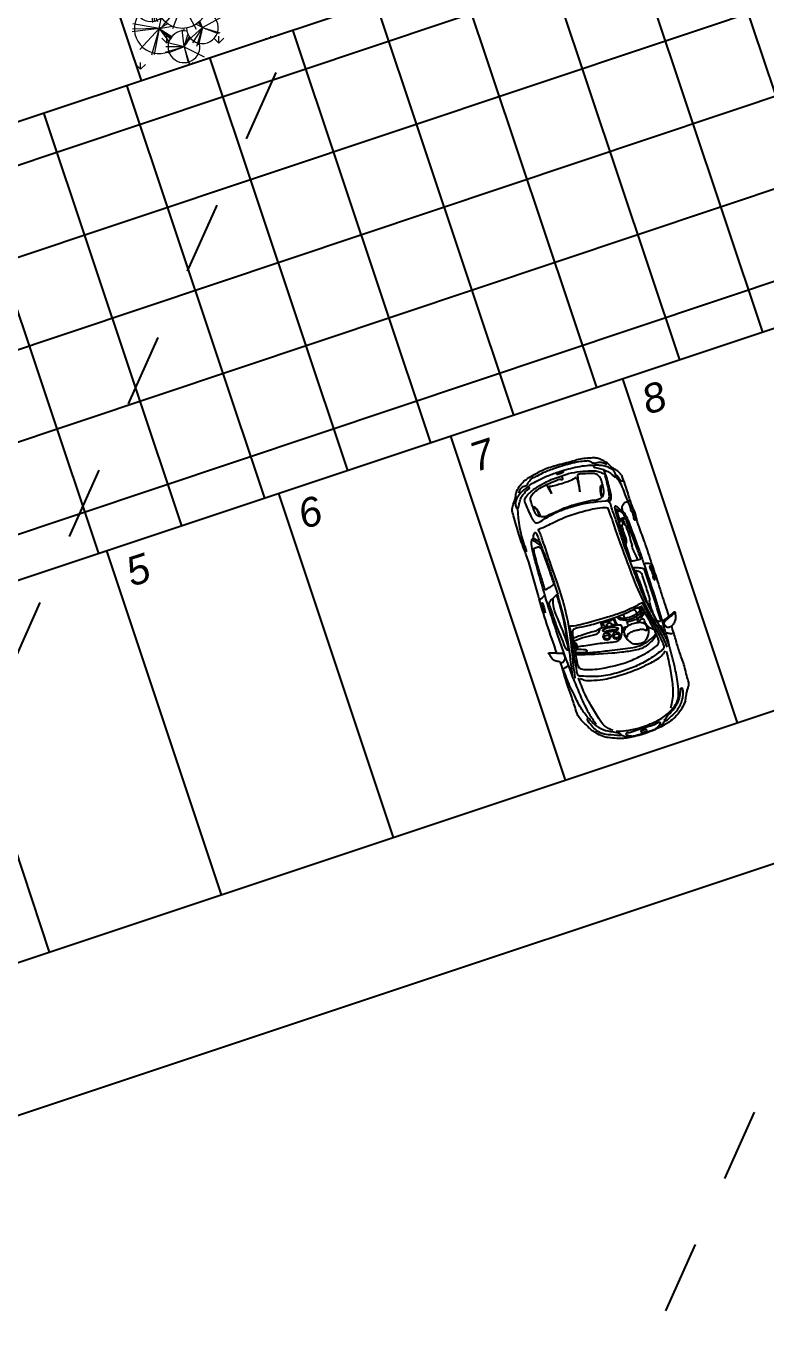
# Model space of a CAD drawing. Header units: millimetres. Extents: x 525387 to 527545, y 2235066 to 2235448.
# Drawn here: x 525578.1 to 525588.3, y 2235226.58 to 2235244.6 of the extents above; entities that cross this region are included whole.
import ezdxf

# ---------------------------------------------------------------- set-up
doc = ezdxf.new("R2010")
doc.units = ezdxf.units.MM
doc.linetypes.add('JIS_02_1.0', pattern=[2, 1, -1])
for name, color, linetype in [('auxiliar', 6, 'Continuous'), ('EJES', 1, 'Continuous'), ('muebles', 2, 'Continuous'), ('pie de plano', 7, 'Continuous'), ('PISOS', 7, 'Continuous')]:
    doc.layers.add(name, color=color, linetype=linetype)
doc.layers.add('jardin', color=72, linetype='Continuous', lineweight=5)
doc.styles.add('ARIAL', font='ariali.ttf')

# ---------------------------------------------------------------- blocks, each defined once
blk = doc.blocks.new('Arbo-p12')
at = {"color": 0, "linetype": 'ByBlock', "lineweight": 0}
for p, q in [((-0.099, 0.183), (-0.136, 0.494)), ((-0.099, 0.183), (-0.107, 0.489)), ((-0.099, 0.183), (-0.046, 0.487)), ((0.165, 0.278), (0.101, 0.528)), ((0.165, 0.278), (0.273, 0.459)), ((-0.099, 0.183), (-0.34, 0.405)), ((0.165, 0.278), (0.277, 0.438)), ((-0.099, 0.183), (-0.404, 0.271)), ((-0.099, 0.183), (-0.398, 0.239)), ((-0.099, 0.183), (-0.249, 0.072)), ((-0.099, 0.183), (-0.218, 0.058)), ((-0.099, 0.183), (-0.203, 0.049)), ((-0.099, 0.183), (-0.19, 0.039)), ((-0.099, 0.183), (0.034, 0.159)), ((-0.099, 0.183), (-0.072, 0.032)), ((-0.099, 0.183), (-0.042, 0.086)), ((0.165, 0.278), (-0.029, 0.259)), ((0.165, 0.278), (-0.023, 0.235)), ((0.165, 0.278), (-0.016, 0.202)), ((0.165, 0.278), (0.075, 0.181)), ((0.191, -0.081), (0.158, 0.226)), ((0.165, 0.278), (0.203, 0.206)), ((0.165, 0.278), (0.233, 0.203)), ((0.165, 0.278), (0.357, 0.157)), ((0.165, 0.278), (0.344, 0.185)), ((0.191, -0.081), (0.189, 0.218)), ((0.191, -0.081), (0.272, 0.215)), ((0.191, -0.081), (0.219, 0.213)), ((-0.307, -0.102), (-0.381, 0.085)), ((-0.307, -0.102), (-0.373, 0.116)), ((-0.307, -0.102), (-0.31, 0.107)), ((-0.307, -0.102), (-0.258, 0.101)), ((0.191, -0.081), (-0.1, 0.03)), ((0.191, -0.081), (-0.066, 0.146)), ((0.191, -0.081), (0.46, 0.06)), ((0.191, -0.081), (0.485, 0.038)), ((-0.307, -0.102), (-0.507, -0.167)), ((-0.307, -0.102), (-0.497, -0.149)), ((-0.307, -0.102), (-0.423, -0.333)), ((-0.307, -0.102), (-0.112, -0.081)), ((-0.307, -0.102), (-0.168, -0.147)), ((-0.307, -0.102), (-0.193, -0.162)), ((-0.307, -0.102), (-0.207, -0.173)), ((0.191, -0.081), (-0.105, -0.242)), ((0.191, -0.081), (0.338, -0.353)), ((0.191, -0.081), (0.388, -0.317)), ((0.191, -0.081), (0.413, -0.303)), ((0.191, -0.081), (0.518, -0.106)), ((-0.087, -0.312), (-0.304, -0.244)), ((-0.087, -0.312), (-0.284, -0.268)), ((-0.087, -0.312), (-0.262, -0.198)), ((-0.087, -0.312), (-0.228, -0.157)), ((-0.087, -0.312), (-0.049, -0.239)), ((-0.087, -0.312), (-0.029, -0.266)), ((-0.087, -0.312), (-0.02, -0.276)), ((-0.087, -0.312), (-0.013, -0.284)), ((-0.087, -0.312), (-0.154, -0.495)), ((-0.087, -0.312), (-0.145, -0.514)), ((-0.087, -0.312), (0.039, -0.536))]:
    blk.add_line(p, q, dxfattribs=at)
blk.add_circle((0.191, -0.081), 0.287, dxfattribs=at)
for centre, radius, start, end in [((-0.099, 0.183), 0.287, 57.4904, 202.572), ((0.165, 0.278), 0.183, 326.1895, 222.0248), ((-0.307, -0.102), 0.183, 350.2838, 282.3951), ((-0.087, -0.312), 0.183, 91.4437, 347.7435), ((-0.099, 0.183), 0.287, 265.0692, 270.8898)]:
    blk.add_arc(centre, radius, start, end, dxfattribs=at)

msp = doc.modelspace()

# ---------------------------------------------------------------- hatches: boundary and pattern name
at = {"layer": 'jardin'}
h = msp.add_hatch(dxfattribs=at)
h.set_pattern_fill('GRASS', color=72, scale=0.02)
h.set_pattern_definition([(90, (-1409.0521, -211.1523), (-0.3592102448, 0.3592102448), [0.09525, -0.6231704896]), (45, (-1409.0521, -211.1523), (-0.35921024484, 0.35921024484), [0.09525, -0.41275]), (135, (-1409.0521, -211.1523), (-0.35921024484, -0.35921024484), [0.09525, -0.41275])])
h.paths.add_polyline_path([(525584.873, 2235245.578), (525578.103, 2235248.592), (525579.683, 2235243.848)])
at = {"layer": 'PISOS'}
h = msp.add_hatch(dxfattribs=at)
h.set_pattern_fill('ANSI37', color=9, scale=0.38, angle=63.5)
h.paths.add_polyline_path([(525617.043, 2235256.297), (525612.636, 2235254.829), (525567.825, 2235239.897), (525569.721, 2235234.205), (525614.785, 2235249.221), (525618.94, 2235250.605)])

# ---------------------------------------------------------------- linework, layer by layer
at = {"layer": 'auxiliar'}
for p, q in [((525567.825, 2235239.897), (525627.009, 2235259.618)), ((525569.721, 2235234.205), (525618.94, 2235250.605)), ((525578.103, 2235248.592), (525579.683, 2235243.848)), ((525571.302, 2235229.461), (525624.857, 2235247.306)), ((525586.324, 2235239.737), (525587.904, 2235234.993)), ((525583.952, 2235238.946), (525585.533, 2235234.203)), ((525581.58, 2235238.156), (525583.161, 2235233.413)), ((525579.208, 2235237.366), (525580.789, 2235232.622)), ((525576.837, 2235236.576), (525578.417, 2235231.832))]:
    msp.add_line(p, q, dxfattribs=at)
at = {"layer": 'auxiliar', "color": 3}
msp.add_lwpolyline([(525628.465, 2235245.295), (525628.454, 2235245.284), (525625.33, 2235245.356), (525571.934, 2235227.564), (525558.35, 2235226.884), (525543.317, 2235227.371), (525533.113, 2235252.985, 0.266694), (525544.284, 2235258.579, 0.281639), (525546.467, 2235266.549), (525552.505, 2235283.145), (525555.878, 2235290.855, 0.107392), (525557.014, 2235298.262), (525561.33, 2235304.061), (525574.674, 2235307.245), (525576.276, 2235312.111), (525587.956, 2235310.629), (525636.415, 2235304.478), (525636.027, 2235299.726), (525643.977, 2235299.423), (525645.869, 2235288.75), (525644.969, 2235262.304), (525643.386, 2235260.672)], format="xyb", dxfattribs=at)
at = {"layer": 'EJES', "linetype": 'JIS_02_1.0'}
for p, q in [((525583.666, 2235219.578), (525609.391, 2235277.358)), ((525568.937, 2235215.639), (525584.051, 2235249.586))]:
    msp.add_line(p, q, dxfattribs=at)
at = {"layer": 'muebles', "color": 6}
msp.add_lwpolyline([(525586.588, 2235234.861), (525586.581, 2235234.881, -0.414214), (525586.585, 2235234.889), (525586.641, 2235234.907, -0.414214), (525586.649, 2235234.903), (525586.655, 2235234.883, -0.414214), (525586.651, 2235234.875), (525586.596, 2235234.857, -0.414214)], format="xyb", close=True, dxfattribs=at)
for centre in [(525586.105, 2235236.183), (525586.237, 2235236.197)]:
    msp.add_circle(centre, 0.0511, dxfattribs=at)
for centre, radius, start, end in [((525586.637, 2235238.008), 1.765, 182.093, 198.7649), ((525585.344, 2235236.566), 0.202, 116.5013, 144.9668), ((525585.405, 2235236.736), 0.0195, 29.4619, 86.8217), ((525585.566, 2235236.012), 0.0148, 282.2464, 323.215)]:
    msp.add_arc(centre, radius, start, end, dxfattribs=at)
for centre, major_axis, ratio in [((525585.233, 2235236.579), (0.0208, -0.0688), 0.102782), ((525586.157, 2235236.279), (0.109, 0.014), 0.275472), ((525586.107, 2235236.176), (0.0343, 0.0037), 0.786292), ((525586.24, 2235236.193), (0.0343, 0.0037), 0.786292)]:
    msp.add_ellipse(centre, major_axis=major_axis, ratio=ratio, dxfattribs=at)
msp.add_ellipse((525586.424, 2235236.507), major_axis=(0.167, 0.06), ratio=0.444989, start_param=3.030844, end_param=6.682362, dxfattribs=at)
for points in [[(525585.417, 2235235.956), (525585.157, 2235236.756), (525585.008, 2235237.272), (525584.974, 2235237.363), (525584.892, 2235237.596), (525584.82, 2235237.846), (525584.801, 2235237.939), (525584.822, 2235238.025), (525584.841, 2235238.078), (525584.857, 2235238.166), (525584.899, 2235238.25), (525584.947, 2235238.309), (525585.088, 2235238.407), (525585.23, 2235238.483), (525585.429, 2235238.55), (525585.669, 2235238.611)], [(525586.107, 2235238.553), (525586.043, 2235238.579), (525585.973, 2235238.578), (525585.939, 2235238.571), (525585.914, 2235238.575), (525585.882, 2235238.591), (525585.857, 2235238.602), (525585.824, 2235238.602), (525585.722, 2235238.591), (525585.599, 2235238.565), (525585.369, 2235238.494), (525585.22, 2235238.434), (525585.117, 2235238.383), (525585.064, 2235238.356), (525585.039, 2235238.327), (525585.013, 2235238.291), (525585.001, 2235238.27), (525584.97, 2235238.254), (525584.93, 2235238.233), (525584.906, 2235238.205), (525584.887, 2235238.161)], [(525586.307, 2235238.408), (525586.277, 2235238.445), (525586.242, 2235238.473), (525586.196, 2235238.498), (525586.164, 2235238.523), (525586.117, 2235238.572), (525586.065, 2235238.604), (525586.002, 2235238.634), (525585.941, 2235238.645), (525585.867, 2235238.643), (525585.76, 2235238.633), (525585.669, 2235238.611)], [(525584.97, 2235238.061), (525584.979, 2235238.087), (525585.026, 2235238.149), (525585.08, 2235238.198), (525585.147, 2235238.245), (525585.269, 2235238.314), (525585.365, 2235238.357), (525585.475, 2235238.395), (525585.579, 2235238.429), (525585.738, 2235238.458), (525585.885, 2235238.468), (525585.952, 2235238.466), (525586.018, 2235238.448), (525586.078, 2235238.424)], [(525585.427, 2235238.442), (525585.416, 2235238.435), (525585.417, 2235238.425), (525585.422, 2235238.418), (525585.432, 2235238.418), (525585.459, 2235238.428), (525585.483, 2235238.436), (525585.498, 2235238.443), (525585.502, 2235238.45), (525585.5, 2235238.461), (525585.492, 2235238.463), (525585.479, 2235238.46), (525585.427, 2235238.442)], [(525585.938, 2235238.063), (525585.991, 2235238.076), (525586.033, 2235238.1), (525586.054, 2235238.128), (525586.065, 2235238.174), (525586.06, 2235238.218), (525586.036, 2235238.318), (525586.015, 2235238.373), (525585.975, 2235238.412), (525585.943, 2235238.426), (525585.893, 2235238.432), (525585.825, 2235238.429), (525585.745, 2235238.425), (525585.715, 2235238.421), (525585.705, 2235238.416), (525585.702, 2235238.406), (525585.707, 2235238.39)], [(525586.224, 2235238.387), (525586.212, 2235238.385), (525586.201, 2235238.393), (525586.191, 2235238.405), (525586.163, 2235238.429), (525586.135, 2235238.448), (525586.106, 2235238.464), (525586.061, 2235238.484), (525586.025, 2235238.497), (525585.987, 2235238.505), (525585.951, 2235238.515), (525585.933, 2235238.517), (525585.925, 2235238.523), (525585.925, 2235238.533), (525585.93, 2235238.541), (525585.948, 2235238.546), (525586.003, 2235238.543), (525586.077, 2235238.534), (525586.111, 2235238.523), (525586.158, 2235238.5), (525586.183, 2235238.485), (525586.203, 2235238.464), (525586.216, 2235238.447), (525586.225, 2235238.424), (525586.228, 2235238.402), (525586.228, 2235238.395), (525586.224, 2235238.387)], [(525586.109, 2235238.059), (525586.163, 2235238.067), (525586.166, 2235238.084), (525586.167, 2235238.113), (525586.152, 2235238.195), (525586.124, 2235238.307), (525586.092, 2235238.413), (525586.063, 2235238.483)], [(525586.092, 2235238.056), (525586.11, 2235238.06), (525586.124, 2235238.065), (525586.134, 2235238.077), (525586.14, 2235238.096), (525586.139, 2235238.138), (525586.127, 2235238.222), (525586.106, 2235238.317), (525586.078, 2235238.424)], [(525584.884, 2235237.952), (525584.872, 2235237.944), (525584.864, 2235237.95), (525584.854, 2235237.969), (525584.847, 2235237.994), (525584.844, 2235238.012), (525584.846, 2235238.03), (525584.851, 2235238.053), (525584.862, 2235238.082), (525584.88, 2235238.116), (525584.904, 2235238.15), (525584.937, 2235238.181), (525584.964, 2235238.206), (525584.99, 2235238.224), (525585.007, 2235238.236), (525585.02, 2235238.24), (525585.03, 2235238.24), (525585.036, 2235238.237), (525585.04, 2235238.234), (525585.032, 2235238.22), (525585.012, 2235238.208), (525584.979, 2235238.174), (525584.94, 2235238.122), (525584.915, 2235238.076), (525584.905, 2235238.044), (525584.898, 2235238.012), (525584.893, 2235237.986), (525584.884, 2235237.952)], [(525585.225, 2235237.834), (525585.186, 2235237.836), (525585.145, 2235237.854), (525585.117, 2235237.891), (525585.084, 2235237.972), (525585.061, 2235238.039), (525585.055, 2235238.095), (525585.072, 2235238.133), (525585.091, 2235238.159), (525585.123, 2235238.186), (525585.205, 2235238.241), (525585.282, 2235238.282), (525585.397, 2235238.332), (525585.437, 2235238.348), (525585.469, 2235238.351), (525585.482, 2235238.347), (525585.492, 2235238.347), (525585.5, 2235238.355), (525585.496, 2235238.372), (525585.487, 2235238.399)], [(525585.688, 2235238.38), (525585.71, 2235238.297), (525585.734, 2235238.18)], [(525585.734, 2235238.18), (525585.73, 2235238.234), (525585.719, 2235238.309), (525585.707, 2235238.39)], [(525586.04, 2235238.106), (525586.029, 2235238.134), (525586.02, 2235238.199), (525586.02, 2235238.247)], [(525586.43, 2235237.967), (525586.361, 2235238.141), (525586.262, 2235238.344), (525586.224, 2235238.387)], [(525586.307, 2235238.408), (525586.4, 2235238.136), (525586.46, 2235237.964), (525586.476, 2235237.929), (525586.49, 2235237.894), (525586.503, 2235237.845), (525586.51, 2235237.815), (525586.516, 2235237.787), (525586.545, 2235237.697), (525586.628, 2235237.475), (525586.724, 2235237.185), (525586.806, 2235236.94)], [(525585.174, 2235237.756), (525585.143, 2235237.746), (525585.12, 2235237.754), (525585.098, 2235237.776), (525585.062, 2235237.842), (525585.02, 2235237.933), (525584.985, 2235238.02), (525584.97, 2235238.061)], [(525585.938, 2235238.063), (525585.858, 2235238.049), (525585.712, 2235238.012), (525585.649, 2235237.996), (525585.553, 2235237.963), (525585.508, 2235237.947)], [(525585.174, 2235237.756), (525585.253, 2235237.809), (525585.339, 2235237.858), (525585.433, 2235237.905), (525585.606, 2235237.969), (525585.664, 2235237.986), (525586.092, 2235238.056)], [(525585.508, 2235237.947), (525585.433, 2235237.915), (525585.378, 2235237.89), (525585.289, 2235237.849), (525585.238, 2235237.834), (525585.225, 2235237.834)], [(525586.306, 2235237.931), (525586.297, 2235237.928), (525586.291, 2235237.928), (525586.282, 2235237.936), (525586.258, 2235237.96), (525586.242, 2235237.973), (525586.229, 2235237.979), (525586.219, 2235237.98), (525586.214, 2235237.973), (525586.214, 2235237.964)], [(525586.422, 2235237.734), (525586.379, 2235237.834), (525586.337, 2235237.9), (525586.306, 2235237.931)], [(525586.324, 2235237.914), (525586.322, 2235237.99), (525586.365, 2235238.035), (525586.425, 2235238.058)], [(525586.498, 2235237.785), (525586.504, 2235237.801), (525586.5, 2235237.831), (525586.498, 2235237.846), (525586.487, 2235237.878), (525586.472, 2235237.922), (525586.455, 2235237.953), (525586.441, 2235237.969), (525586.431, 2235237.97), (525586.429, 2235237.961), (525586.436, 2235237.934)], [(525586.498, 2235237.786), (525586.49, 2235237.788), (525586.482, 2235237.808), (525586.476, 2235237.822), (525586.479, 2235237.83), (525586.48, 2235237.831), (525586.478, 2235237.838), (525586.468, 2235237.868), (525586.459, 2235237.897), (525586.452, 2235237.904), (525586.446, 2235237.907), (525586.44, 2235237.919), (525586.436, 2235237.935)], [(525586.277, 2235237.749), (525586.289, 2235237.779), (525586.294, 2235237.792), (525586.304, 2235237.795), (525586.365, 2235237.806), (525586.373, 2235237.789)], [(525586.288, 2235237.714), (525586.305, 2235237.716), (525586.317, 2235237.721), (525586.328, 2235237.73), (525586.325, 2235237.755), (525586.314, 2235237.798)], [(525586.476, 2235237.227), (525586.548, 2235237.246), (525586.572, 2235237.254), (525586.569, 2235237.276), (525586.554, 2235237.314), (525586.528, 2235237.382), (525586.378, 2235237.776), (525586.373, 2235237.789)], [(525586.648, 2235237.107), (525586.628, 2235237.163), (525586.57, 2235237.332), (525586.539, 2235237.418), (525586.422, 2235237.734)], [(525585.642, 2235235.609), (525585.491, 2235236.028), (525585.383, 2235236.342), (525585.256, 2235236.739), (525585.131, 2235237.179), (525585.076, 2235237.396), (525585.072, 2235237.515), (525585.077, 2235237.525), (525585.087, 2235237.532), (525585.091, 2235237.538), (525585.093, 2235237.55), (525585.103, 2235237.598), (525585.11, 2235237.612), (525585.114, 2235237.617), (525585.12, 2235237.617), (525585.132, 2235237.609), (525585.143, 2235237.588), (525585.171, 2235237.51), (525585.238, 2235237.336), (525585.327, 2235237.081), (525585.428, 2235236.767)], [(525585.249, 2235236.843), (525585.195, 2235237.022), (525585.136, 2235237.218), (525585.114, 2235237.309), (525585.1, 2235237.382), (525585.101, 2235237.395), (525585.119, 2235237.405), (525585.147, 2235237.417), (525585.162, 2235237.422), (525585.17, 2235237.421), (525585.182, 2235237.41), (525585.199, 2235237.403), (525585.205, 2235237.399)], [(525585.249, 2235236.843), (525585.256, 2235236.834), (525585.267, 2235236.834), (525585.282, 2235236.841), (525585.339, 2235236.873), (525585.367, 2235236.892), (525585.376, 2235236.909), (525585.37, 2235236.934), (525585.347, 2235237.001), (525585.205, 2235237.399)], [(525586.618, 2235237.191), (525586.657, 2235237.195), (525586.699, 2235237.189), (525586.725, 2235237.177)], [(525586.624, 2235237.106), (525586.617, 2235237.114), (525586.599, 2235237.122), (525586.562, 2235237.126), (525586.484, 2235237.13), (525586.475, 2235237.126), (525586.478, 2235237.115)], [(525586.847, 2235236.413), (525586.633, 2235237.082), (525586.624, 2235237.106)], [(525586.969, 2235236.046), (525586.962, 2235236.087), (525586.929, 2235236.201), (525586.878, 2235236.377), (525586.648, 2235237.107)], [(525586.745, 2235236.991), (525586.758, 2235236.97), (525586.766, 2235236.964), (525586.772, 2235236.975), (525586.769, 2235236.991), (525586.765, 2235237.006), (525586.767, 2235237.014), (525586.766, 2235237.034), (525586.761, 2235237.06), (525586.748, 2235237.095), (525586.734, 2235237.122), (525586.721, 2235237.145), (525586.708, 2235237.153), (525586.699, 2235237.152), (525586.698, 2235237.136), (525586.709, 2235237.107), (525586.718, 2235237.091), (525586.726, 2235237.076), (525586.739, 2235237.033), (525586.744, 2235237.02), (525586.74, 2235237.009), (525586.746, 2235236.991), (525586.749, 2235236.986)], [(525585.569, 2235236.068), (525585.487, 2235236.293), (525585.429, 2235236.431), (525585.376, 2235236.579), (525585.365, 2235236.711)], [(525585.754, 2235235.637), (525585.725, 2235235.639), (525585.712, 2235235.647), (525585.704, 2235235.658), (525585.693, 2235235.703), (525585.662, 2235235.873), (525585.628, 2235236.1), (525585.611, 2235236.232), (525585.599, 2235236.297), (525585.594, 2235236.315), (525585.594, 2235236.325), (525585.608, 2235236.329), (525585.743, 2235236.35), (525586.116, 2235236.454), (525586.298, 2235236.513), (525586.521, 2235236.613), (525586.594, 2235236.652)], [(525586.863, 2235235.992), (525586.879, 2235236.008), (525586.893, 2235236.022), (525586.898, 2235236.038), (525586.892, 2235236.064), (525586.826, 2235236.207), (525586.643, 2235236.56), (525586.594, 2235236.652)], [(525585.79, 2235235.729), (525585.753, 2235235.736), (525585.725, 2235235.754), (525585.699, 2235235.805), (525585.688, 2235235.857), (525585.665, 2235235.992), (525585.648, 2235236.119), (525585.633, 2235236.241), (525585.639, 2235236.271), (525585.656, 2235236.287), (525585.687, 2235236.298), (525585.839, 2235236.329), (525585.95, 2235236.359), (525586.399, 2235236.516), (525586.531, 2235236.577), (525586.573, 2235236.594), (525586.588, 2235236.598), (525586.593, 2235236.59), (525586.637, 2235236.506), (525586.739, 2235236.314), (525586.801, 2235236.187), (525586.819, 2235236.139), (525586.821, 2235236.108), (525586.818, 2235236.086), (525586.768, 2235236.035), (525586.66, 2235235.962), (525586.546, 2235235.902), (525586.359, 2235235.823), (525586.085, 2235235.754), (525585.972, 2235235.735), (525585.846, 2235235.728), (525585.79, 2235235.729)], [(525586.538, 2235236.378), (525586.519, 2235236.453), (525586.516, 2235236.463)], [(525586.603, 2235236.512), (525586.588, 2235236.506), (525586.574, 2235236.508)], [(525586.909, 2235236.336), (525586.93, 2235236.313), (525586.959, 2235236.308), (525587.002, 2235236.332), (525587.034, 2235236.373), (525587.053, 2235236.426), (525587.05, 2235236.496), (525587.042, 2235236.526), (525587.029, 2235236.517), (525586.976, 2235236.471), (525586.949, 2235236.449), (525586.912, 2235236.422), (525586.889, 2235236.399), (525586.889, 2235236.381), (525586.902, 2235236.347), (525586.909, 2235236.336)], [(525585.641, 2235236.162), (525585.715, 2235236.191), (525585.819, 2235236.225), (525585.917, 2235236.254), (525585.984, 2235236.274), (525586.011, 2235236.295), (525586.036, 2235236.305), (525586.039, 2235236.318), (525586.034, 2235236.348), (525586.025, 2235236.377)], [(525585.699, 2235236.044), (525585.789, 2235236.057), (525586.016, 2235236.091), (525586.133, 2235236.102), (525586.233, 2235236.117), (525586.257, 2235236.125), (525586.27, 2235236.133), (525586.29, 2235236.152), (525586.303, 2235236.178), (525586.314, 2235236.225), (525586.318, 2235236.27), (525586.316, 2235236.308), (525586.309, 2235236.335), (525586.302, 2235236.34)], [(525586.037, 2235236.306), (525586.099, 2235236.319), (525586.207, 2235236.333)], [(525586.063, 2235236.329), (525586.055, 2235236.352), (525586.052, 2235236.37), (525586.065, 2235236.375), (525586.082, 2235236.378), (525586.099, 2235236.382), (525586.108, 2235236.385), (525586.118, 2235236.388), (525586.126, 2235236.39), (525586.129, 2235236.387), (525586.13, 2235236.378), (525586.125, 2235236.364), (525586.115, 2235236.359), (525586.108, 2235236.352), (525586.107, 2235236.343), (525586.11, 2235236.338), (525586.113, 2235236.33), (525586.11, 2235236.327), (525586.1, 2235236.324), (525586.09, 2235236.324), (525586.078, 2235236.327), (525586.072, 2235236.329), (525586.063, 2235236.329)], [(525586.22, 2235236.343), (525586.205, 2235236.35), (525586.189, 2235236.351), (525586.176, 2235236.348), (525586.17, 2235236.351), (525586.167, 2235236.364), (525586.161, 2235236.368), (525586.148, 2235236.372), (525586.14, 2235236.378), (525586.137, 2235236.389), (525586.14, 2235236.395), (525586.149, 2235236.397), (525586.168, 2235236.405), (525586.179, 2235236.413), (525586.189, 2235236.417), (525586.201, 2235236.421), (525586.207, 2235236.41), (525586.215, 2235236.386), (525586.225, 2235236.366), (525586.231, 2235236.345), (525586.227, 2235236.341), (525586.22, 2235236.343)], [(525586.302, 2235236.339), (525586.255, 2235236.338), (525586.207, 2235236.333)], [(525586.348, 2235236.256), (525586.333, 2235236.293), (525586.342, 2235236.306), (525586.358, 2235236.313), (525586.378, 2235236.318), (525586.392, 2235236.322)], [(525586.348, 2235236.199), (525586.386, 2235236.144), (525586.422, 2235236.111), (525586.461, 2235236.085), (525586.502, 2235236.077), (525586.563, 2235236.084), (525586.624, 2235236.113), (525586.666, 2235236.182), (525586.672, 2235236.297), (525586.662, 2235236.317), (525586.624, 2235236.365), (525586.584, 2235236.378), (525586.521, 2235236.376), (525586.453, 2235236.357), (525586.396, 2235236.325), (525586.357, 2235236.285), (525586.347, 2235236.253), (525586.349, 2235236.231), (525586.356, 2235236.212), (525586.351, 2235236.21), (525586.348, 2235236.199)], [(525586.349, 2235236.208), (525586.367, 2235236.189), (525586.373, 2235236.184), (525586.38, 2235236.18), (525586.387, 2235236.18), (525586.392, 2235236.19), (525586.394, 2235236.205), (525586.401, 2235236.219), (525586.417, 2235236.23), (525586.448, 2235236.247), (525586.51, 2235236.269), (525586.558, 2235236.28), (525586.582, 2235236.286), (525586.598, 2235236.286), (525586.612, 2235236.283), (525586.628, 2235236.278), (525586.635, 2235236.273), (525586.645, 2235236.269), (525586.652, 2235236.269), (525586.657, 2235236.271), (525586.659, 2235236.283), (525586.662, 2235236.295), (525586.661, 2235236.319)], [(525586.755, 2235236.282), (525586.705, 2235236.299), (525586.665, 2235236.33), (525586.626, 2235236.399), (525586.609, 2235236.429), (525586.591, 2235236.424), (525586.559, 2235236.408), (525586.552, 2235236.397), (525586.554, 2235236.379)], [(525585.666, 2235235.985), (525585.678, 2235235.989), (525585.696, 2235236.012), (525585.7, 2235236.039), (525585.697, 2235236.057), (525585.686, 2235236.081), (525585.671, 2235236.092), (525585.651, 2235236.098)], [(525587.031, 2235236.226), (525586.965, 2235236.223), (525586.918, 2235236.236)], [(525586.245, 2235234.779), (525586.126, 2235234.79), (525586.048, 2235234.808), (525585.957, 2235234.854), (525585.895, 2235234.893), (525585.842, 2235234.945), (525585.79, 2235234.994), (525585.741, 2235235.044), (525585.723, 2235235.068), (525585.675, 2235235.185), (525585.614, 2235235.373), (525585.512, 2235235.676), (525585.472, 2235235.811), (525585.458, 2235235.833), (525585.419, 2235235.84), (525585.37, 2235235.861), (525585.331, 2235235.91), (525585.31, 2235235.943), (525585.303, 2235235.951), (525585.305, 2235235.956), (525585.315, 2235235.96), (525585.35, 2235235.959), (525585.416, 2235235.956), (525585.494, 2235235.952)], [(525585.494, 2235235.952), (525585.508, 2235235.943), (525585.515, 2235235.932), (525585.529, 2235235.868)], [(525585.661, 2235236.021), (525585.679, 2235236.028), (525585.684, 2235236.048), (525585.676, 2235236.062), (525585.655, 2235236.067)], [(525585.669, 2235235.966), (525585.723, 2235235.964), (525585.823, 2235235.971), (525585.836, 2235235.98), (525585.827, 2235235.994), (525585.812, 2235235.998), (525585.695, 2235236.006)], [(525585.739, 2235235.607), (525585.796, 2235235.583), (525585.893, 2235235.578), (525586.052, 2235235.592), (525586.271, 2235235.645), (525586.527, 2235235.735), (525586.69, 2235235.811), (525586.858, 2235235.918), (525586.912, 2235235.985)], [(525586.863, 2235235.992), (525586.666, 2235235.856), (525586.475, 2235235.761), (525586.271, 2235235.689), (525586.027, 2235235.637), (525585.879, 2235235.632), (525585.754, 2235235.637)], [(525586.987, 2235235.2), (525587.007, 2235235.279), (525587.018, 2235235.502), (525586.983, 2235235.736), (525586.934, 2235235.978)], [(525587.018, 2235235.195), (525587.082, 2235235.302), (525587.094, 2235235.375), (525587.084, 2235235.536), (525587.042, 2235235.768), (525586.969, 2235236.046)], [(525585.463, 2235235.828), (525585.507, 2235235.834), (525585.519, 2235235.849), (525585.529, 2235235.868)], [(525585.499, 2235235.726), (525585.577, 2235235.786)], [(525585.849, 2235235.061), (525585.75, 2235235.194), (525585.663, 2235235.365), (525585.555, 2235235.599), (525585.514, 2235235.716)], [(525585.642, 2235235.609), (525585.771, 2235235.297), (525585.831, 2235235.175), (525585.919, 2235235.029), (525585.958, 2235234.975)], [(525586.19, 2235234.887), (525586.073, 2235234.952), (525585.995, 2235235.053), (525585.886, 2235235.235), (525585.797, 2235235.404), (525585.717, 2235235.615)], [(525586.907, 2235235.023), (525586.923, 2235235.023), (525586.958, 2235235.051), (525587.03, 2235235.116), (525587.081, 2235235.176), (525587.119, 2235235.242), (525587.14, 2235235.307), (525587.153, 2235235.373), (525587.155, 2235235.42), (525587.15, 2235235.458), (525587.141, 2235235.474), (525587.132, 2235235.471), (525587.127, 2235235.452), (525587.119, 2235235.396), (525587.106, 2235235.331), (525587.088, 2235235.284), (525587.054, 2235235.221), (525587.033, 2235235.191), (525586.979, 2235235.129), (525586.948, 2235235.099), (525586.911, 2235235.046), (525586.903, 2235235.031), (525586.907, 2235235.023)], [(525586.234, 2235234.879), (525586.369, 2235234.886), (525586.542, 2235234.922), (525586.758, 2235235.002), (525586.92, 2235235.098), (525587.018, 2235235.195)], [(525587.19, 2235235.294), (525587.141, 2235235.197), (525587.067, 2235235.094), (525586.984, 2235235.019), (525586.863, 2235234.945), (525586.607, 2235234.838), (525586.488, 2235234.806), (525586.401, 2235234.788), (525586.311, 2235234.778), (525586.245, 2235234.779)], [(525586.283, 2235234.818), (525586.127, 2235234.83), (525586.015, 2235234.857), (525585.982, 2235234.876), (525585.849, 2235235.015)], [(525586.455, 2235234.81), (525586.407, 2235234.819), (525586.378, 2235234.829), (525586.369, 2235234.84), (525586.372, 2235234.846), (525586.414, 2235234.858), (525586.475, 2235234.876), (525586.685, 2235234.941), (525586.782, 2235234.979), (525586.825, 2235234.999), (525586.835, 2235235), (525586.842, 2235234.997), (525586.845, 2235234.991), (525586.828, 2235234.96), (525586.786, 2235234.918), (525586.717, 2235234.888), (525586.609, 2235234.851), (525586.527, 2235234.828), (525586.475, 2235234.813), (525586.455, 2235234.81)], [(525586.283, 2235234.818), (525586.291, 2235234.821), (525586.295, 2235234.829)], [(525586.286, 2235234.845), (525586.293, 2235234.841), (525586.295, 2235234.829)], [(525586.413, 2235234.79), (525586.328, 2235234.814), (525586.295, 2235234.829)]]:
    msp.add_spline(points, degree=3, dxfattribs=at)
for points, knots in [([(525585.005, 2235238.235), (525585.024, 2235238.253), (525585.065, 2235238.292), (525585.168, 2235238.338), (525585.293, 2235238.407), (525585.44, 2235238.452), (525585.617, 2235238.509), (525585.777, 2235238.54), (525585.896, 2235238.547), (525585.94, 2235238.545)], [0.0003357, 0.0003357, 0.0003357, 0.0003357, 0.0120881, 0.0270745, 0.0525606, 0.0788485, 0.0988506, 0.1397625, 0.1546131, 0.1546131, 0.1546131, 0.1546131]), ([(525585.307, 2235238.257), (525585.31, 2235238.257), (525585.331, 2235238.255), (525585.374, 2235238.264), (525585.446, 2235238.284), (525585.525, 2235238.306), (525585.61, 2235238.336), (525585.66, 2235238.365), (525585.688, 2235238.38)], [0.0061649, 0.0061649, 0.0061649, 0.0061649, 0.00745104, 0.01560689, 0.02694264, 0.0423346, 0.05404505, 0.06916602, 0.06916602, 0.06916602, 0.06916602]), ([(525586.02, 2235238.247), (525586.023, 2235238.253), (525586.03, 2235238.266), (525586.04, 2235238.276), (525586.046, 2235238.28)], [0, 0, 0, 0, 0.00319799, 0.006617011, 0.006617011, 0.006617011, 0.006617011]), ([(525586.338, 2235238.32), (525586.321, 2235238.324), (525586.281, 2235238.335), (525586.265, 2235238.392), (525586.236, 2235238.411), (525586.226, 2235238.418)], [0.0001309, 0.0001309, 0.0001309, 0.0001309, 0.00786924, 0.01885692, 0.02412004, 0.02412004, 0.02412004, 0.02412004]), ([(525585.16, 2235237.661), (525585.26, 2235237.7), (525585.387, 2235237.766), (525585.589, 2235237.859), (525585.826, 2235237.921), (525586.004, 2235237.967), (525586.106, 2235237.96), (525586.121, 2235237.959)], [0, 0, 0, 0, 0.0294007, 0.067193, 0.1037964, 0.1447212, 0.1516275, 0.1516275, 0.1516275, 0.1516275]), ([(525586.265, 2235237.688), (525586.252, 2235237.722), (525586.228, 2235237.816), (525586.177, 2235237.924), (525586.158, 2235238.027), (525586.126, 2235238.048), (525586.109, 2235238.059)], [0.01914707, 0.01914707, 0.01914707, 0.01914707, 0.03662955, 0.06445878, 0.07629872, 0.08215203, 0.08215203, 0.08215203, 0.08215203]), ([(525586.939, 2235236.036), (525586.89, 2235236.177), (525586.811, 2235236.298), (525586.668, 2235236.561), (525586.597, 2235236.695), (525586.476, 2235236.97), (525586.427, 2235237.114), (525586.303, 2235237.445), (525586.232, 2235237.627), (525586.181, 2235237.807), (525586.15, 2235237.872), (525586.121, 2235237.959)], [0, 0, 0, 0, 0.0699521, 0.0699521, 0.1399042, 0.1399042, 0.2098563, 0.2098563, 0.2979905, 0.2979905, 0.318587, 0.318587, 0.318587, 0.318587]), ([(525586.394, 2235237.369), (525586.34, 2235237.54), (525586.289, 2235237.712), (525586.228, 2235237.911), (525586.222, 2235237.937), (525586.214, 2235237.964)], [0.22616594, 0.22616594, 0.22616594, 0.22616594, 0.31025649, 0.31025649, 0.3233749, 0.3233749, 0.3233749, 0.3233749]), ([(525586.358, 2235237.829), (525586.349, 2235237.847), (525586.336, 2235237.875), (525586.313, 2235237.894), (525586.305, 2235237.904)], [0.00012523, 0.00012523, 0.00012523, 0.00012523, 0.00951157, 0.01416823, 0.01416823, 0.01416823, 0.01416823]), ([(525586.281, 2235237.801), (525586.298, 2235237.812), (525586.323, 2235237.815), (525586.347, 2235237.827), (525586.354, 2235237.83), (525586.358, 2235237.829)], [0.006463771, 0.006463771, 0.006463771, 0.006463771, 0.014623395, 0.014623395, 0.016058544, 0.016058544, 0.016058544, 0.016058544]), ([(525586.37, 2235237.445), (525586.373, 2235237.457), (525586.379, 2235237.48), (525586.378, 2235237.519), (525586.356, 2235237.577), (525586.333, 2235237.644), (525586.318, 2235237.698), (525586.312, 2235237.719)], [0.00020259, 0.00020259, 0.00020259, 0.00020259, 0.00597003, 0.01123746, 0.01831834, 0.03472052, 0.04452076, 0.04452076, 0.04452076, 0.04452076]), ([(525586.53, 2235237.243), (525586.52, 2235237.271), (525586.501, 2235237.321), (525586.463, 2235237.381), (525586.461, 2235237.417), (525586.447, 2235237.441), (525586.461, 2235237.443), (525586.436, 2235237.502), (525586.426, 2235237.575), (525586.379, 2235237.688), (525586.345, 2235237.76), (525586.324, 2235237.793), (525586.32, 2235237.8)], [0.00047129, 0.00047129, 0.00047129, 0.00047129, 0.01445862, 0.02583691, 0.03160541, 0.03378, 0.03500336, 0.03646407, 0.05736229, 0.07611826, 0.09143651, 0.09482015, 0.09482015, 0.09482015, 0.09482015]), ([(525585.523, 2235236.597), (525585.515, 2235236.63), (525585.46, 2235236.821), (525585.348, 2235237.133), (525585.242, 2235237.451), (525585.192, 2235237.597), (525585.16, 2235237.661)], [0.0364782, 0.0364782, 0.0364782, 0.0364782, 0.0534387, 0.1292772, 0.1887274, 0.2119192, 0.2119192, 0.2119192, 0.2119192]), ([(525586.969, 2235236.046), (525586.961, 2235236.069), (525586.947, 2235236.111), (525586.891, 2235236.224), (525586.8, 2235236.383), (525586.703, 2235236.565), (525586.629, 2235236.708), (525586.574, 2235236.838), (525586.523, 2235236.97), (525586.438, 2235237.2), (525586.346, 2235237.431), (525586.284, 2235237.626), (525586.265, 2235237.688)], [0, 0, 0, 0, 0.0116006, 0.020781, 0.0587526, 0.0974583, 0.1177459, 0.1340977, 0.1634007, 0.1841587, 0.2491904, 0.2797187, 0.2797187, 0.2797187, 0.2797187]), ([(525584.996, 2235237.35), (525584.991, 2235237.354), (525584.979, 2235237.365), (525584.968, 2235237.391), (525584.961, 2235237.417), (525584.964, 2235237.433), (525584.966, 2235237.439), (525584.966, 2235237.441)], [0, 0, 0, 0, 0.00281353, 0.00784005, 0.01287951, 0.01501274, 0.01570301, 0.01570301, 0.01570301, 0.01570301]), ([(525584.996, 2235237.35), (525584.997, 2235237.356), (525585, 2235237.372), (525584.985, 2235237.397), (525584.984, 2235237.424), (525584.972, 2235237.436), (525584.967, 2235237.44), (525584.966, 2235237.441)], [0, 0, 0, 0, 0.00281353, 0.00784005, 0.01287951, 0.01501274, 0.01570301, 0.01570301, 0.01570301, 0.01570301]), ([(525586.476, 2235237.227), (525586.466, 2235237.223), (525586.449, 2235237.216), (525586.43, 2235237.26), (525586.415, 2235237.307), (525586.401, 2235237.35), (525586.394, 2235237.369)], [0, 0, 0, 0, 0.00403577, 0.00714887, 0.01925443, 0.02890253, 0.02890253, 0.02890253, 0.02890253]), ([(525586.796, 2235236.406), (525586.79, 2235236.418), (525586.783, 2235236.43), (525586.706, 2235236.571), (525586.637, 2235236.7), (525586.543, 2235236.933), (525586.508, 2235237.03), (525586.478, 2235237.115)], [0.062488, 0.062488, 0.062488, 0.062488, 0.0688739, 0.0688739, 0.1377478, 0.1377478, 0.1864554, 0.1864554, 0.1864554, 0.1864554]), ([(525586.745, 2235236.499), (525586.73, 2235236.544), (525586.71, 2235236.599), (525586.698, 2235236.657), (525586.692, 2235236.675), (525586.701, 2235236.684), (525586.697, 2235236.724), (525586.671, 2235236.787), (525586.646, 2235236.887), (525586.611, 2235236.974), (525586.595, 2235237.042), (525586.561, 2235237.08), (525586.522, 2235237.086), (525586.494, 2235237.092), (525586.485, 2235237.093)], [0, 0, 0, 0, 0.0218655, 0.0273102, 0.0284495, 0.0300381, 0.0326466, 0.046325, 0.0624375, 0.0802324, 0.0905495, 0.0944866, 0.1037348, 0.1078446, 0.1078446, 0.1078446, 0.1078446]), ([(525586.656, 2235236.672), (525586.637, 2235236.728), (525586.606, 2235236.818), (525586.555, 2235236.952), (525586.525, 2235237.032), (525586.503, 2235237.09)], [0.0005042, 0.0005042, 0.0005042, 0.0005042, 0.02789929, 0.04511079, 0.06787466, 0.06787466, 0.06787466, 0.06787466]), ([(525586.806, 2235236.94), (525586.836, 2235236.844), (525586.881, 2235236.701), (525586.935, 2235236.541), (525586.954, 2235236.476), (525586.959, 2235236.457)], [0, 0, 0, 0, 0.04737525, 0.07002316, 0.07919696, 0.07919696, 0.07919696, 0.07919696]), ([(525585.569, 2235235.997), (525585.566, 2235235.996), (525585.558, 2235235.994), (525585.544, 2235236.008), (525585.496, 2235236.135), (525585.418, 2235236.308), (525585.358, 2235236.497), (525585.329, 2235236.584), (525585.295, 2235236.658), (525585.365, 2235236.706), (525585.394, 2235236.742), (525585.406, 2235236.756)], [0, 0, 0, 0, 0.0015026, 0.0037899, 0.0078098, 0.0669991, 0.0916766, 0.099953, 0.1110794, 0.1244403, 0.1332356, 0.1332356, 0.1332356, 0.1332356]), ([(525585.578, 2235236.003), (525585.557, 2235236.157), (525585.534, 2235236.311), (525585.476, 2235236.556), (525585.447, 2235236.65), (525585.422, 2235236.746)], [0.0622726, 0.0622726, 0.0622726, 0.0622726, 0.1351377, 0.1351377, 0.1812912, 0.1812912, 0.1812912, 0.1812912]), ([(525585.638, 2235235.618), (525585.592, 2235235.941), (525585.567, 2235236.269), (525585.46, 2235236.644), (525585.442, 2235236.705), (525585.427, 2235236.766)], [0.0014511, 0.0014511, 0.0014511, 0.0014511, 0.1543947, 0.1543947, 0.1841997, 0.1841997, 0.1841997, 0.1841997]), ([(525585.671, 2235235.609), (525585.624, 2235235.907), (525585.621, 2235236.188), (525585.537, 2235236.537), (525585.523, 2235236.597), (525585.523, 2235236.597)], [0, 0, 0, 0, 0.134701, 0.134701, 0.1508358, 0.1508358, 0.1508358, 0.1508358]), ([(525586.277, 2235236.464), (525586.271, 2235236.446), (525586.289, 2235236.438), (525586.395, 2235236.435), (525586.508, 2235236.481), (525586.568, 2235236.54), (525586.568, 2235236.555), (525586.567, 2235236.558), (525586.566, 2235236.561), (525586.554, 2235236.572), (525586.528, 2235236.575)], [2.892073, 2.892073, 2.892073, 2.892073, 3.963882, 3.963882, 5.573555, 5.573555, 6.283185, 6.283185, 6.283185, 7.009983, 7.009983, 7.009983, 7.009983]), ([(525586.36, 2235236.438), (525586.355, 2235236.444), (525586.345, 2235236.454), (525586.341, 2235236.474), (525586.343, 2235236.486), (525586.344, 2235236.491)], [0.000118679, 0.000118679, 0.000118679, 0.000118679, 0.003455262, 0.006503337, 0.009198377, 0.009198377, 0.009198377, 0.009198377]), ([(525586.52, 2235236.499), (525586.519, 2235236.506), (525586.516, 2235236.518), (525586.506, 2235236.537), (525586.49, 2235236.544), (525586.48, 2235236.547), (525586.471, 2235236.551)], [0.00006155, 0.00006155, 0.00006155, 0.00006155, 0.00334354, 0.00604147, 0.00947483, 0.01105337, 0.01105337, 0.01105337, 0.01105337]), ([(525586.526, 2235236.428), (525586.529, 2235236.426), (525586.537, 2235236.421), (525586.552, 2235236.437), (525586.551, 2235236.452), (525586.565, 2235236.46), (525586.567, 2235236.45), (525586.576, 2235236.453), (525586.585, 2235236.452), (525586.592, 2235236.461), (525586.597, 2235236.472), (525586.59, 2235236.479), (525586.58, 2235236.48), (525586.571, 2235236.474), (525586.566, 2235236.465), (525586.565, 2235236.459), (525586.565, 2235236.456)], [0.0003612, 0.0003612, 0.0003612, 0.0003612, 0.00178958, 0.00467378, 0.00784735, 0.00899718, 0.00983502, 0.01107359, 0.01247245, 0.01427256, 0.01602894, 0.01726839, 0.01829703, 0.0204173, 0.02196491, 0.02324361, 0.02324361, 0.02324361, 0.02324361]), ([(525586.595, 2235236.473), (525586.599, 2235236.473), (525586.61, 2235236.476), (525586.616, 2235236.492), (525586.618, 2235236.508), (525586.606, 2235236.515), (525586.597, 2235236.507), (525586.589, 2235236.499), (525586.585, 2235236.488), (525586.587, 2235236.481), (525586.587, 2235236.479)], [0.00033277, 0.00033277, 0.00033277, 0.00033277, 0.0021877, 0.00568639, 0.00747303, 0.00926262, 0.01079675, 0.01239454, 0.01488368, 0.01569171, 0.01569171, 0.01569171, 0.01569171]), ([(525586.896, 2235236.358), (525586.898, 2235236.366), (525586.901, 2235236.381), (525586.908, 2235236.408), (525586.951, 2235236.427), (525586.985, 2235236.462), (525587.023, 2235236.493), (525587.04, 2235236.511), (525587.048, 2235236.518)], [0.00005834, 0.00005834, 0.00005834, 0.00005834, 0.00402212, 0.00730983, 0.01272775, 0.02413647, 0.03061793, 0.03558984, 0.03558984, 0.03558984, 0.03558984]), ([(525585.647, 2235236.122), (525585.678, 2235236.134), (525585.757, 2235236.166), (525585.863, 2235236.194), (525585.949, 2235236.211), (525586.001, 2235236.241), (525586.01, 2235236.275), (525586.015, 2235236.297)], [0, 0, 0, 0, 0.0153843, 0.04002616, 0.0510008, 0.05681102, 0.06674506, 0.06674506, 0.06674506, 0.06674506]), ([(525586.072, 2235236.249), (525586.096, 2235236.257), (525586.156, 2235236.276), (525586.22, 2235236.279), (525586.26, 2235236.281)], [0.00051389, 0.00051389, 0.00051389, 0.00051389, 0.01191371, 0.03029915, 0.03029915, 0.03029915, 0.03029915]), ([(525586.259, 2235236.338), (525586.251, 2235236.35), (525586.234, 2235236.376), (525586.216, 2235236.41), (525586.211, 2235236.432), (525586.21, 2235236.439)], [0, 0, 0, 0, 0.00687358, 0.0144422, 0.01765166, 0.01765166, 0.01765166, 0.01765166]), ([(525586.796, 2235236.406), (525586.797, 2235236.405), (525586.8, 2235236.402), (525586.807, 2235236.398), (525586.819, 2235236.397), (525586.832, 2235236.396), (525586.845, 2235236.397), (525586.851, 2235236.406), (525586.848, 2235236.411), (525586.847, 2235236.413)], [0.00141331, 0.00141331, 0.00141331, 0.00141331, 0.00205633, 0.0033274, 0.00527841, 0.00773917, 0.00945682, 0.01091267, 0.01194269, 0.01194269, 0.01194269, 0.01194269]), ([(525587.19, 2235235.294), (525587.193, 2235235.318), (525587.196, 2235235.354), (525587.207, 2235235.407), (525587.218, 2235235.451), (525587.233, 2235235.493), (525587.241, 2235235.542), (525587.204, 2235235.642), (525587.178, 2235235.794), (525587.102, 2235235.972), (525587.055, 2235236.152), (525587.018, 2235236.267), (525586.998, 2235236.329)], [0, 0, 0, 0, 0.0112205, 0.0170813, 0.0252477, 0.0323048, 0.0383197, 0.0477991, 0.0809293, 0.1111098, 0.1376572, 0.1679826, 0.1679826, 0.1679826, 0.1679826]), ([(525585.672, 2235235.948), (525585.778, 2235235.957), (525585.924, 2235235.964), (525586.166, 2235235.994), (525586.377, 2235236.016), (525586.539, 2235236.046), (525586.625, 2235236.084), (525586.706, 2235236.139), (525586.754, 2235236.191), (525586.783, 2235236.223)], [0, 0, 0, 0, 0.0330506, 0.0684906, 0.1140194, 0.1326517, 0.1450871, 0.1581825, 0.1782754, 0.1782754, 0.1782754, 0.1782754]), ([(525585.675, 2235235.933), (525585.856, 2235235.939), (525586.064, 2235235.943), (525586.333, 2235235.974), (525586.471, 2235235.988), (525586.591, 2235236.022), (525586.666, 2235236.063), (525586.733, 2235236.127), (525586.769, 2235236.176), (525586.791, 2235236.207)], [0, 0, 0, 0, 0.0763514, 0.0973473, 0.1271053, 0.1411046, 0.1557124, 0.1663657, 0.1842771, 0.1842771, 0.1842771, 0.1842771]), ([(525585.849, 2235235.015), (525585.841, 2235235.03), (525585.832, 2235235.049), (525585.852, 2235235.058), (525585.864, 2235235.053), (525585.868, 2235235.044), (525585.871, 2235235.038), (525585.872, 2235235.037)], [0, 0, 0, 0, 0.00597794, 0.00764031, 0.00902178, 0.01153062, 0.01208594, 0.01208594, 0.01208594, 0.01208594]), ([(525586.286, 2235234.845), (525586.172, 2235234.875), (525586.067, 2235234.872), (525585.957, 2235234.959), (525585.904, 2235234.997), (525585.872, 2235235.037)], [0, 0, 0, 0, 0.05244945, 0.05244945, 0.07811211, 0.07811211, 0.07811211, 0.07811211]), ([(525586.846, 2235234.936), (525586.857, 2235234.951), (525586.879, 2235234.979), (525586.898, 2235235.009), (525586.907, 2235235.023)], [0.00075342, 0.00075342, 0.00075342, 0.00075342, 0.00923047, 0.01735284, 0.01735284, 0.01735284, 0.01735284])]:
    msp.add_open_spline(points, degree=3, knots=knots, dxfattribs=at)
for points in [[(525585.346, 2235238.152), (525585.323, 2235238.195), (525585.3, 2235238.237), (525585.277, 2235238.28)], [(525585.346, 2235238.152), (525585.333, 2235238.187), (525585.32, 2235238.222), (525585.307, 2235238.257)], [(525586.044, 2235238.112), (525586.028, 2235238.155), (525586.025, 2235238.199), (525586.026, 2235238.246)], [(525586.026, 2235238.246), (525586.032, 2235238.256), (525586.039, 2235238.265), (525586.048, 2235238.273)], [(525585.197, 2235237.835), (525585.17, 2235237.892), (525585.147, 2235237.96), (525585.082, 2235237.977)], [(525585.189, 2235237.835), (525585.164, 2235237.89), (525585.142, 2235237.952), (525585.085, 2235237.969)], [(525586.281, 2235237.801), (525586.269, 2235237.843), (525586.256, 2235237.886), (525586.241, 2235237.942)], [(525586.305, 2235237.904), (525586.281, 2235237.9), (525586.261, 2235237.922), (525586.241, 2235237.942)], [(525585.2, 2235237.435), (525585.158, 2235237.463), (525585.116, 2235237.492), (525585.074, 2235237.52)], [(525585.181, 2235237.484), (525585.151, 2235237.503), (525585.122, 2235237.522), (525585.092, 2235237.541)], [(525586.403, 2235236.33), (525586.394, 2235236.358), (525586.386, 2235236.386), (525586.377, 2235236.414)], [(525586.386, 2235236.385), (525586.433, 2235236.399), (525586.48, 2235236.413), (525586.526, 2235236.428)], [(525586.861, 2235236.327), (525586.851, 2235236.328), (525586.841, 2235236.328), (525586.831, 2235236.329)], [(525586.896, 2235236.211), (525586.884, 2235236.25), (525586.872, 2235236.289), (525586.861, 2235236.327)]]:
    msp.add_open_spline(points, degree=3, dxfattribs=at)

# ---------------------------------------------------------------- block references
at = {"layer": 'jardin', "linetype": 'Continuous', "lineweight": 0, "xscale": 1.200000000000004, "yscale": 1.200000000000004, "zscale": 1.200000000000004, "rotation": 89.86670692664511}
msp.add_blockref('Arbo-p12', (525580.154, 2235244.683), dxfattribs=at)

# ---------------------------------------------------------------- texts
at = {"layer": 'pie de plano', "style": 'ARIAL'}
for s, p in [('8', (525586.669, 2235239.238)), ('7', (525584.297, 2235238.448)), ('6', (525581.925, 2235237.658)), ('5', (525579.553, 2235236.867))]:
    msp.add_text(s, height=0.4, rotation=18, dxfattribs=at).set_placement(p)

doc.saveas('drawing.dxf')
